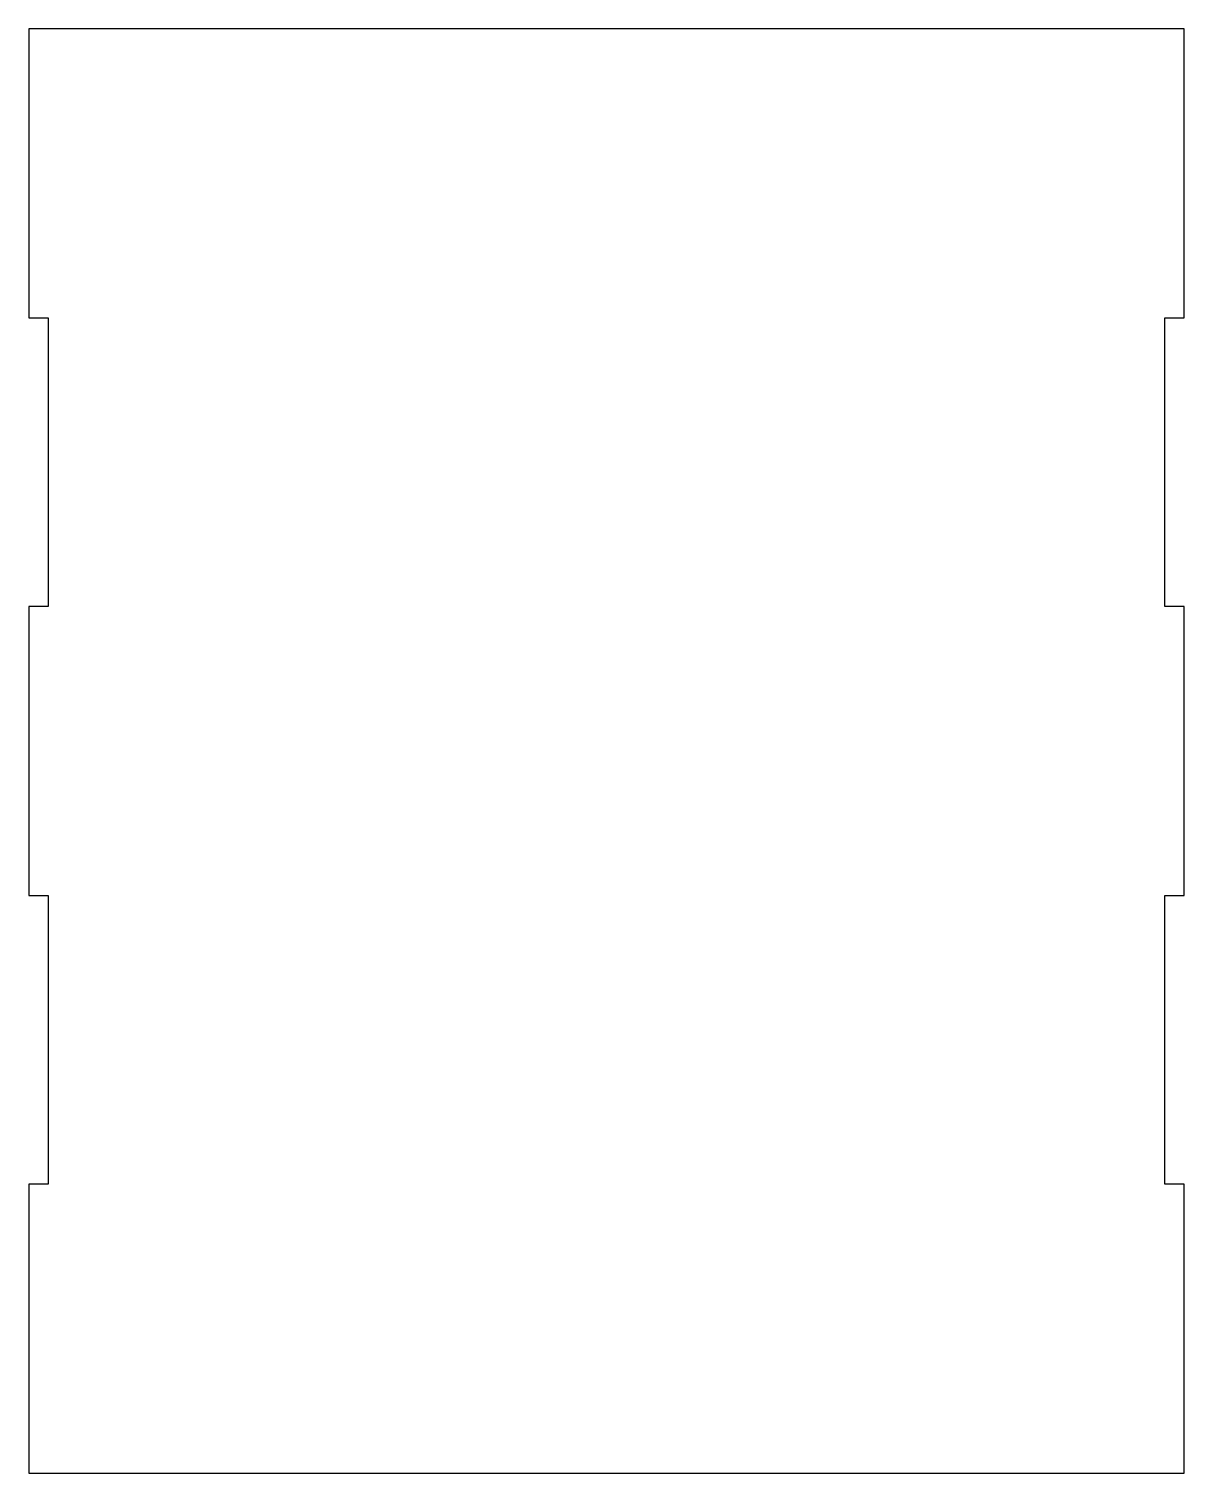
# Model space of a CAD drawing. Extents: x -84 to 216, y -196 to 179.
import ezdxf

# ---------------------------------------------------------------- set-up
doc = ezdxf.new("R2010")
doc.units = 0
doc.layers.get('0').update_dxf_attribs({"linetype": 'continuous'})

# ---------------------------------------------------------------- blocks, each defined once
blk = doc.blocks.new('BODY')
at = {"color": 0}
for p, q in [((-83.84, 179.36), (-83.84, 104.36)), ((216.16, 179.36), (-83.84, 179.36)), ((216.16, 104.36), (216.16, 179.36)), ((-83.84, 104.36), (-78.84, 104.36)), ((-78.84, 104.36), (-78.84, 29.36)), ((211.16, 29.36), (211.16, 104.36)), ((211.16, 104.36), (216.16, 104.36)), ((-78.84, 29.36), (-83.84, 29.36)), ((-83.84, 29.36), (-83.84, -45.64)), ((216.16, 29.36), (211.16, 29.36)), ((216.16, -45.64), (216.16, 29.36)), ((-83.84, -45.64), (-78.84, -45.64)), ((-78.84, -45.64), (-78.84, -120.64)), ((211.16, -120.64), (211.16, -45.64)), ((211.16, -45.64), (216.16, -45.64)), ((-78.84, -120.64), (-83.84, -120.64)), ((-83.84, -120.64), (-83.84, -195.64)), ((216.16, -120.64), (211.16, -120.64)), ((216.16, -195.64), (216.16, -120.64)), ((-83.84, -195.64), (216.16, -195.64))]:
    blk.add_line(p, q, dxfattribs=at)

msp = doc.modelspace()

# ---------------------------------------------------------------- block references
at = {"color": 0}
msp.add_blockref('BODY', (0, 0), dxfattribs=at)

doc.saveas('drawing.dxf')
